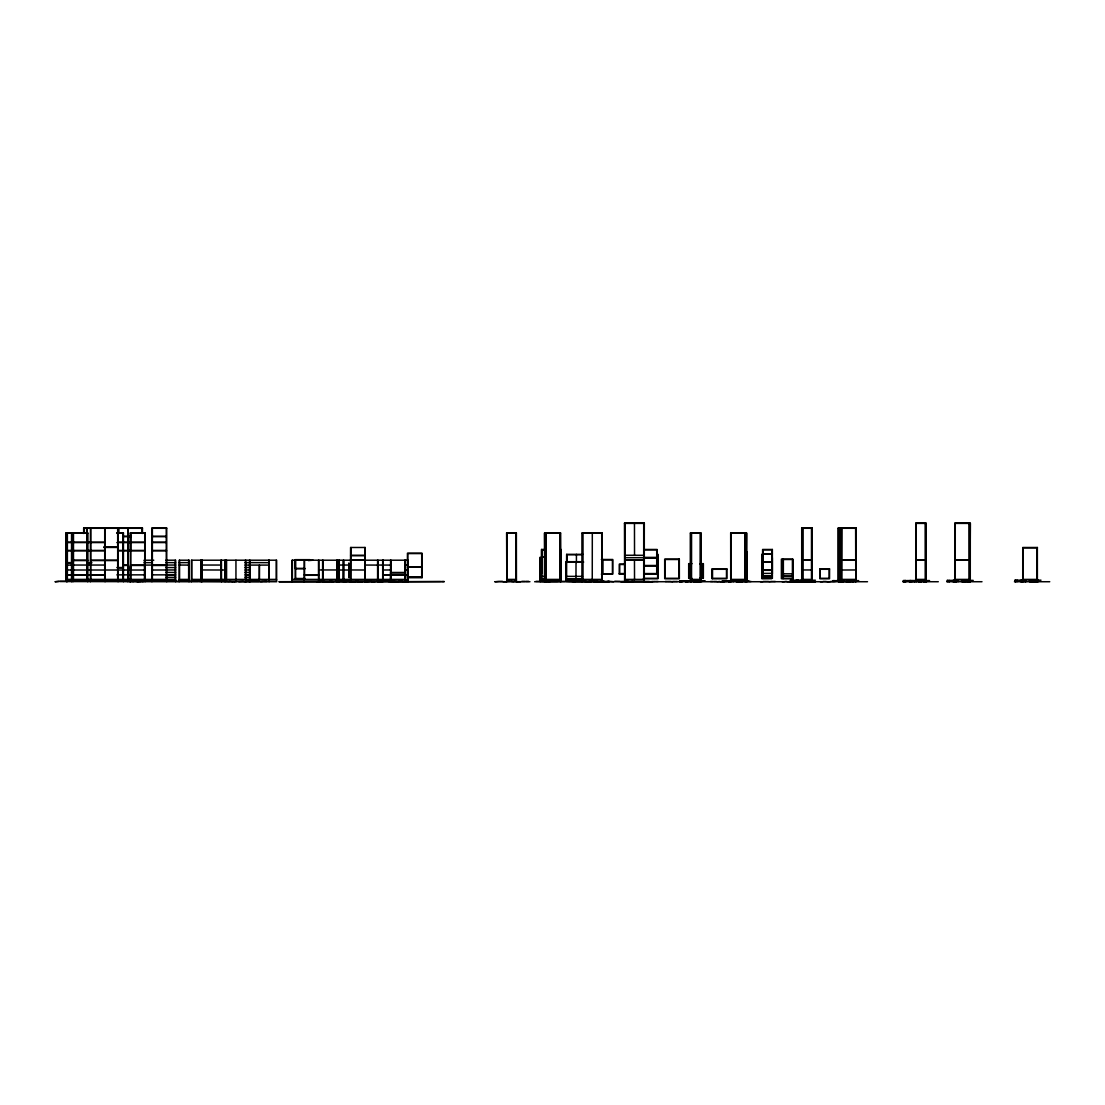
<?xml version="1.0" encoding="UTF-8"?>
<svg xmlns="http://www.w3.org/2000/svg" width="1105" height="1105" viewBox="0 0 1105 1105"><rect width="100%" height="100%" fill="white"/><g stroke="black" fill="none" stroke-linecap="round" stroke-linejoin="round"><path stroke-width="1.5" d="M644.049 573.923L657.088 573.923L657.061 557.721L624.726 557.693M762.63 573.923L762.63 557.721M772.354 573.923L772.354 557.721M624.505 523.397L644.298 523.397M915.879 523.397L926.018 523.397M954.858 523.397L969.527 523.397M970.356 523.397L969.997 579.407M83.649 527.914L118.042 527.914L118.069 581.727M856.14 527.928L838.336 527.928L838.336 581.727M83.649 528.287L118.042 528.287M118.387 528.287L142.462 528.287M151.993 528.287L166.675 528.287M801.719 528.287L812.189 528.287M838.336 528.287L856.14 528.287M116.909 532.817L123.429 532.817L123.429 581.727M560.677 581.727L560.484 532.817L544.572 532.817L544.475 581.727M65.899 533.176L66.259 579.407M66.714 533.176L71.88 533.176L71.88 579.407M73.123 533.176L87.792 533.176M116.909 533.176L123.429 533.176M130.431 533.176L145.1 533.176M506.615 533.176L516.394 533.176M544.572 533.176L544.972 579.407M545.801 533.176L560.484 533.176M582.155 533.176L602.073 533.176M690.501 533.176L700.929 533.176M730.681 533.176L745.35 533.176M746.538 533.176L746.165 579.407M123.401 536.284L131.26 536.284M152.366 536.284L166.303 536.284M123.401 536.643L131.26 536.643M152.366 536.643L166.303 536.643M67.364 542.196L72.005 542.196M73.483 542.196L104.713 542.196M118.415 542.196L123.069 542.196M123.401 542.196L144.727 542.196M152.366 542.196L166.303 542.196M67.364 542.569L72.005 542.569M73.483 542.569L104.713 542.569M116.909 542.569L144.727 542.569M152.366 542.569L166.303 542.569M103.732 547.072L117.683 547.072M103.732 547.445L118.014 547.445M1037.402 547.486L1022.733 547.486L1022.733 581.727M1022.733 547.859L1037.402 547.859M541.409 581.258L541.574 549.461L544.848 549.461M644.049 549.461L657.088 549.461L657.088 573.923M772.381 549.461L762.602 549.461L762.643 578.26M545.373 549.834L541.947 549.834L541.947 573.564M644.326 549.834L656.715 549.834L656.715 573.564L644.326 573.564M67.364 550.414L72.005 550.414M73.483 550.414L104.713 550.414M118.415 550.414L123.069 550.414M123.401 550.414L144.727 550.414M152.366 550.414L166.303 550.414M67.018 550.787L72.005 550.787M105.058 550.787L73.151 550.787L73.151 532.817M118.415 550.787L123.069 550.787M123.401 550.787L145.073 550.787M152.02 550.787L166.634 550.787M762.616 553.798L772.395 553.798M762.989 554.171L772.036 554.171M585.401 580.899L566.575 580.899L566.672 554.365L582.97 554.365M582.446 554.724L567.031 554.724L567.031 561.575M350.603 555.318L365.216 555.318M624.726 555.249L644.27 555.318M350.934 555.677L364.885 555.677M541.381 556.81L544.641 556.81M541.74 557.169L545.166 557.169M644.326 557.417L656.715 557.417M644.326 557.901L656.715 557.901M792.782 559.144L781.387 559.144L781.387 578.702L792.782 578.702L792.782 559.144L792.755 578.702M305.049 579.227L295.27 579.227L295.27 559.669L309.939 559.669M601.369 559.489L612.778 559.489L612.75 574.172L601.369 574.172M602.142 559.862L612.419 559.862L612.419 573.799L602.142 573.799M309.58 560.028L295.629 560.028L295.629 578.868L304.925 578.868M350.603 560.152L365.216 560.152M624.726 560.152L644.27 560.152M802.092 560.152L811.816 560.152M841.499 560.152L856.113 560.152M915.879 560.152L925.603 560.152M954.858 560.152L969.472 560.152M87.765 560.207L73.151 560.207L73.151 579.766M90.444 560.207L118.014 560.207M144.106 560.207L153.775 560.207M165.861 560.207L175.64 560.207L175.64 581.727M188.996 560.207L179.217 560.207L179.134 581.727M295.698 560.207L292.024 560.207L291.955 581.727M624.726 560.207L644.27 560.207M802.092 560.207L811.816 560.207M841.499 560.207L856.113 560.207M915.879 560.207L925.603 560.207M954.858 560.207L969.472 560.207M73.483 560.567L87.419 560.567M90.776 560.567L117.683 560.567M308.323 560.567L313.171 560.207M582.515 561.699L566.202 561.699L566.202 581.258L591.424 581.727M762.989 561.754L772.036 561.754M566.575 562.072L583.689 562.072M762.989 562.238L772.036 562.238M67.018 562.625L72.005 562.625M86.715 562.625L91.701 562.625M144.133 562.652L152.255 562.652M165.888 562.597L175.612 562.652M179.245 562.652L188.969 562.597M245.048 562.597L269.109 562.652M67.364 562.984L72.005 562.984M87.046 562.984L91.701 562.984M691.979 578.343L688.705 578.343L688.705 563.661L691.979 563.661M699.907 563.661L703.374 563.661L703.346 578.343L700.1 578.343M699.907 564.02L703.001 564.02M624.201 564.144L619.311 564.144L619.311 573.923M624.808 564.503L619.67 564.503L619.67 573.564L624.808 573.564M67.018 565.111L71.894 565.056M73.151 565.042L105.058 565.042M123.29 565.097L128.166 565.097M175.612 565.042L130.459 565.097L130.459 579.766M179.245 565.042L188.969 565.097M201.856 565.042L221.414 565.042M245.048 565.097L269.109 565.097M338.931 565.042L349.884 565.042M364.94 565.042L377.938 565.097M378.145 565.042L390.949 565.097M404.762 565.097L408.007 565.097M123.401 565.456L128.056 565.456M130.791 565.456L144.727 565.456M152.366 565.456L166.303 565.456M644.326 565.484L656.715 565.484M644.326 565.981L656.715 565.981M407.773 566.81L421.709 566.81M407.441 567.183L422.055 567.183M116.909 567.528L123.401 567.528M127.821 567.514L131.26 567.514M165.888 567.542L175.612 567.542M245.048 567.542L249.923 567.487M118.415 567.887L123.069 567.887M128.166 567.873L131.26 567.873M295.629 568.371L304.925 568.371M305.035 568.744L295.297 568.744L295.297 559.669M726.841 568.923L712.173 568.923L712.173 578.702L726.841 578.702L726.814 568.923L712.2 568.951L712.2 578.702M819.772 568.923L829.565 568.923L829.537 578.702L819.772 578.702L819.813 568.923L829.537 568.951M712.532 569.282L726.482 569.282M762.989 569.821L772.036 569.821M67.018 569.959L71.894 570.014M73.151 570.014L145.073 570.014M152.02 570.014L175.612 569.959M201.883 569.959L225.834 570.014M245.048 570.014L249.923 569.959M318.627 569.959L337.218 569.959M338.931 570.014L349.884 570.014M350.603 569.959L365.216 570.014M382.827 570.014L390.949 569.959M404.762 569.959L408.007 569.959M802.092 569.959L811.816 569.959M841.499 570.014L856.113 569.959M762.989 570.318L772.036 570.318M165.888 572.404L175.612 572.473M245.048 572.404L249.923 572.473M405.204 572.473L390.59 572.473L390.59 579.766M404.872 572.832L390.935 572.832L390.935 579.407M762.643 573.426L772.367 573.371M619.049 573.923L624.201 573.923M783.031 573.813L792.755 573.813M116.909 574.862L145.073 574.862M152.02 574.862L175.612 574.862L165.888 574.918M304.234 574.918L318.848 574.918M318.502 575.291L304.566 575.291L304.566 579.407M541.409 576.368L544.654 576.437M566.243 576.368L582.501 576.368M407.441 576.934L422.055 576.934M165.888 577.321L175.612 577.376M245.048 577.321L249.923 577.321M407.773 577.293L421.709 577.293L421.709 553.577L407.773 553.577L407.662 579.407L383.173 579.407L383.173 560.207M422.082 577.666L407.413 577.666L407.441 553.204L422.082 553.204L422.055 577.666M699.907 577.984L703.001 577.984L703.001 563.661M643.676 578.343L657.613 578.343L657.613 554.613M772.395 578.26L762.243 578.343L762.243 554.613M305.035 578.495L295.297 578.495L295.297 579.2M541.409 578.813L544.654 578.813M566.243 578.813L582.487 578.813M643.303 578.702L657.986 578.702L657.958 554.24M771.649 578.702L761.87 578.702L761.87 554.24M541.409 578.882L544.654 578.882M566.243 578.882L582.487 578.882M72.005 579.407L67.364 579.407L67.364 533.176M118.415 579.407L123.069 579.407L123.069 533.176M123.401 579.407L175.281 579.407L175.281 560.207M225.572 579.407L202.215 579.407L202.215 560.207M292.383 579.407L318.502 579.407L318.502 560.207M319.138 579.407L322.563 579.407M365.202 579.407L382.689 579.407L382.689 560.207M601.838 579.407L582.749 579.407L582.749 533.176M643.925 579.407L625.126 579.407L625.126 523.397M802.437 579.407L811.484 579.407L811.498 527.914M916.28 579.407L925.299 579.407L925.299 523.397M66.991 579.766L71.894 579.766M73.123 579.766L175.64 579.766M179.217 579.766L188.996 579.766M191.427 579.766L201.221 579.766M201.856 579.766L225.862 579.766M276.637 579.766L226.194 579.766L226.221 560.207L225.986 581.479M292.024 579.766L408.035 579.766M506.615 579.766L516.394 579.766M545.801 579.766L560.484 579.766L560.428 532.817M582.515 579.766L602.073 579.766M624.726 579.766L644.298 579.766M691.15 579.766L700.929 579.766M730.681 579.766L745.35 579.766L745.295 532.817L745.35 581.727M802.064 579.766L811.844 579.766M841.471 579.766L856.14 579.766M915.879 579.766L925.672 579.766M954.858 579.766L969.527 579.766M1022.733 579.766L1037.402 579.766M1014.804 580.18L1017.263 580.18M1017.898 580.18L1020.233 580.18M1038.645 580.18L1040.993 580.18M793.431 580.222L795.655 580.222M798.901 580.222L801.236 580.222M801.843 580.222L802.824 580.222M811.484 580.222L812.424 580.222L812.424 581.879L810.255 581.879L810.255 580.222M813.197 580.222L815.421 580.222M947.054 580.387L949.513 580.387M950.148 580.387L952.482 580.387M970.301 580.387L969.624 581.727M970.881 580.387L973.215 580.387M832.742 580.636L835.159 580.636M835.794 580.636L838.115 580.636M838.598 580.636L838.598 581.727L838.543 580.636L839.648 580.636L839.482 581.727L839.427 580.636M856.347 580.636L858.668 580.636M906.459 580.581L908.793 580.581M909.277 580.581L909.277 581.727L909.235 580.581L911.791 580.581L911.791 581.727L911.749 580.581M912.205 580.581L914.65 580.581M915.299 580.581L916.708 580.581M927.206 580.581L929.54 580.581M560.567 580.899L541.74 580.899L541.602 549.461M682.669 580.747L684.948 580.747M688.263 580.747L690.639 580.747M691.26 580.747L693.526 580.747M699.838 580.747L702.117 580.747M702.835 580.747L705.101 580.747M722.145 580.788L724.645 580.788M725.294 580.788L727.684 580.788M730.723 580.788L728.112 580.788L728.112 581.727M731.151 580.788L733.637 580.788M734.286 580.788L736.676 580.788M737.118 580.788L748.803 580.788M132.269 581.327L129.755 581.727M134.962 581.327L132.807 581.727M140.556 581.727L138.07 581.727M321.072 581.285L316.997 581.727M321.831 581.285L325.547 581.727M329.815 581.285L333.102 581.727M335.892 581.285L339.069 581.727M339.58 581.285L343.199 581.285M347.702 581.285L343.738 581.727M348.476 581.285L350.257 581.727M355.741 581.285L359.042 581.727M371.004 581.285L364.622 581.727M377.385 581.285L381.253 581.727M382.15 581.285L385.825 581.285M386.709 581.285L390.383 581.285M391.087 581.285L398.38 581.727M398.67 581.285L402.344 581.285M407.123 581.285L403.215 581.727M591.962 581.244L597.087 581.727M607.93 581.244L613.607 581.727M614.767 581.244L620.306 581.354M737.325 581.258L747.104 581.258L747.077 551.92M197.906 581.396L59.559 581.396L276.637 581.727L276.637 560.207L191.427 560.207L191.427 581.727M198.638 581.396L225.475 581.479M225.89 581.479L229.011 581.727M229.384 581.479L231.981 581.727M236.802 581.479L234.716 581.727M243.432 581.479L238.791 581.727M246.857 581.479L250.103 581.727M250.365 581.479L259.482 581.479M263.529 581.479L260.504 581.727M264.288 581.479L266.94 581.479M388.518 581.479L278.902 581.727L440.688 581.727M391.805 581.575L388.891 581.727M440.688 581.479L392.178 581.727M441.53 581.479L444.169 581.479M498.756 581.368L495.441 581.727M499.501 581.368L502.485 581.368M506.822 581.368L509.654 581.368M510.8 581.368L513.742 581.727M514.253 581.368L517.416 581.727M521.822 581.368L524.806 581.368M525.718 581.368L528.687 581.368M535.994 581.368L539.074 581.368M539.875 581.368L550.097 581.727M557.68 581.479L550.691 581.479M558.218 581.368L560.967 581.368L540.4 581.354L540.4 557.638M561.989 581.368L564.917 581.368M565.843 581.368L570.18 581.479M570.746 581.479L572.735 581.479M575.581 581.479L583.247 581.368M590.374 581.368L587.611 581.727M591.424 581.368L594.421 581.727M598.067 581.368L594.863 581.727M601.438 581.368L598.689 581.727M602.46 581.368L605.402 581.368M606.313 581.368L609.256 581.368M621.341 581.479L623.441 581.479M624.021 581.479L625.996 581.479M626.369 581.479L628.538 581.479M631.521 581.479L633.51 581.479M643.4 581.479L645.486 581.479M646.024 581.479L648.013 581.479M648.386 581.479L650.527 581.727M652.848 581.479L651.025 581.727M653.538 581.479L655.514 581.479M656.149 581.479L658.138 581.479M665.279 581.479L667.351 581.479M667.903 581.479L669.879 581.479M670.293 581.479L672.42 581.727M672.738 581.479L674.837 581.479M675.404 581.479L677.393 581.479M690.017 581.479L692.089 581.479M692.642 581.479L694.631 581.479M694.99 581.479L697.158 581.727M697.517 581.479L699.603 581.479M700.142 581.479L702.131 581.479M710.515 581.479L713.291 581.479M714.01 581.479L716.662 581.479M720.004 581.479L717.2 581.727M724.01 581.479L726.662 581.479M738.485 581.479L736.234 581.727M738.983 581.479L740.972 581.479M743.472 581.479L741.372 581.727M743.969 581.479L745.806 581.727M748.403 581.479L746.469 581.727M749.093 581.479L751.082 581.479M763.21 581.479L765.199 581.479M765.599 581.479L767.74 581.479M768.196 581.479L770.033 581.727M770.71 581.479L772.699 581.479M773.32 581.479L775.309 581.479M784.868 581.479L786.857 581.479M789.702 581.479L790.766 581.479M801.014 581.479L802.783 581.479M806.028 581.479L807.976 581.479M823.059 581.479L825.048 581.479M825.449 581.479L827.59 581.727M830.559 581.479L832.548 581.479M841.002 581.479L842.728 581.727M843.626 581.479L845.615 581.479M848.143 581.479L846.016 581.727M848.46 581.479L850.56 581.479M851.126 581.479L853.115 581.479M441.53 581.727L444.169 581.727M494.626 581.727L529.944 581.727M534.64 581.727L867.508 581.727M902.978 581.727L938.297 581.727M946.667 581.727L982 581.727M1014.431 581.727L1049.75 581.727M596.783 581.976L598.882 581.976M599.449 581.976L601.438 581.976M604.338 581.976L606.41 581.976M606.963 581.976L608.938 581.976M793.431 581.879L795.655 581.879M798.901 581.879L801.236 581.879M801.843 581.879L804.081 581.879M806.926 581.879L804.495 581.879L804.495 580.222M813.197 581.879L815.421 581.879M1038.078 581.727L1038.037 580.18L1036.601 580.18L1036.601 581.727M1037.871 580.18L1037.706 581.727L1037.678 580.18M1037.346 547.486L1037.388 581.727M1037.043 547.859L1037.043 579.407L1023.133 579.407L1023.133 547.859M1036.918 580.18L1036.918 581.727M1035.868 580.18L1035.868 581.727M1035.413 580.18L1035.413 581.727M1034.777 580.18L1034.777 581.727M1034.031 580.18L1034.1 581.727M1033.879 580.18L1033.879 581.727M1033.493 580.18L1033.479 581.727M1032.761 580.18L1032.761 581.727M1032.609 580.18L1032.609 581.727M1032.029 580.18L1032.029 581.727M1031.283 581.727L1031.338 580.18L1031.145 581.727M1030.979 580.18L1030.855 581.727M1030.716 580.18L1030.62 581.727M1030.413 580.18L1030.454 581.727M1030.205 580.18L1030.247 581.727M1029.556 580.18L1029.501 581.727M1025.758 580.18L1025.758 581.727M1025.647 580.18L1025.647 581.727M1024.211 580.18L1024.183 581.727M1023.189 581.727L1023.23 580.18L1020.661 580.18L1020.661 581.727M1022.498 580.18L1022.305 581.727M1022.153 580.18L1022.139 581.727M1022.014 580.18L1021.876 581.727M1021.738 581.727L1021.628 580.18L1021.365 581.727M1016.918 580.18L1016.918 581.727M970.273 581.727L970.301 523.024L954.858 523.024L954.858 581.727M970.093 581.727L970.01 580.387L969.941 581.727M969.472 523.024L969.527 581.727M969.168 523.397L969.168 579.407L955.259 579.407L955.259 523.397M968.836 580.387L968.836 581.727M968.091 580.387L968.091 581.727M967.649 580.387L967.649 581.727M966.999 580.387L966.944 581.727M966.764 580.387L966.764 581.727M965.245 580.387L965.245 581.727M965.121 580.387L965.121 581.727M964.803 580.387L964.803 581.727M964.72 580.387L964.72 581.727M964.306 580.387L964.306 581.727M963.574 581.727L963.574 580.387L963.38 581.727M963.215 580.387L963.242 581.727M962.952 580.387L963.09 581.727M962.648 580.387L962.648 581.727M962.441 580.387L962.496 581.727M961.792 580.387L961.751 581.727M957.897 580.387L958.007 581.727M955.48 581.727L955.438 580.387L952.911 580.387L952.966 581.727M954.748 580.387L954.692 581.727M954.554 580.387L954.389 581.727M954.264 580.387L954.264 581.727M953.988 580.387L954.126 581.727M953.822 580.387L953.864 581.727M953.656 580.387L953.615 581.727M947.593 580.387L947.62 581.727M926.625 581.727L926.584 580.581L925.161 580.581L925.161 581.727M926.418 580.581L926.335 581.727L926.225 580.581M925.935 581.727L926.018 523.024L915.879 523.024L915.879 581.727M925.603 523.024L925.672 581.727M925.479 580.581L925.479 581.727M924.415 580.581L924.415 581.727M923.96 580.581L923.96 581.727M923.31 580.581L923.31 581.727M923.076 580.581L923.269 581.727M921.446 580.581L921.57 581.727M921.114 580.581L921.114 581.727M920.589 580.581L920.617 581.727M919.885 580.581L919.843 581.727M919.761 580.581L919.705 581.727M919.526 580.581L919.553 581.727M919.18 580.581L919.277 581.727M919.125 580.581L918.973 581.727M918.808 580.581L918.752 581.727M918.062 580.581L918.117 581.727M916.238 523.024L916.238 581.727M914.318 580.581L914.318 581.727M914.208 580.581L914.208 581.727M912.744 580.581L912.771 581.727M910.865 580.581L910.865 581.727M910.727 580.581L910.7 581.727M910.575 581.727L910.437 580.581L910.34 581.727M910.133 581.727L909.981 580.581L909.926 581.727M905.879 581.727L905.851 580.581L903.227 580.581L903.227 581.727M905.672 580.581L905.589 581.727L905.478 580.581M905.202 580.581L905.202 581.727M904.733 580.581L904.733 581.727M904.415 580.581L904.415 581.727M903.669 580.581L903.669 581.727M856.113 527.928L856.14 581.727M855.629 527.914L855.781 579.407L841.83 579.407L841.83 528.287M855.546 580.636L855.491 581.727M855.311 580.636L855.311 581.727M853.806 580.636L853.806 581.727M853.695 580.636L853.695 581.727M853.364 580.636L853.364 581.727M853.281 580.636L853.281 581.727M852.452 580.636L852.494 581.727M852.259 580.636L852.259 581.727M850.643 580.636L850.767 581.727M850.311 580.636L850.311 581.727M850.242 580.636L850.242 581.727M849.828 580.636L849.8 581.727M849.054 580.636L848.985 581.727M848.916 580.636L848.764 581.727M848.626 580.636L848.488 581.727M848.391 580.636L848.239 581.727M848.184 580.636L848.115 581.727M847.977 580.636L847.977 581.727M847.342 580.636L847.369 581.727M847.3 580.636L847.245 581.727M843.474 580.636L843.585 581.727M842.024 580.636L842.051 581.727M841.499 527.928L841.347 581.727M840.96 527.914L841.071 581.727M840.712 528.287L840.712 579.407M840.311 527.914L840.311 581.727M840.021 580.636L840.159 581.727M839.883 580.636L839.745 581.727M839.234 580.636L839.234 581.727M838.695 528.287L838.695 579.407M838.364 527.928L838.364 579.766M834.841 580.636L834.841 581.727M833.308 580.636L833.28 581.727M830.076 581.727L827.811 581.727M822.562 581.727L820.311 581.727M812.203 581.879L812.189 527.928L801.719 527.914L801.719 581.727M811.816 527.928L811.844 581.727M809.454 580.222L809.454 581.879L807.327 581.879L807.327 580.222M807.824 580.222L807.824 581.879M807.714 580.222L807.714 581.879M806.926 580.222L806.899 581.879M806.236 580.222L806.18 581.879M805.89 580.222L805.89 581.879M805.352 580.222L805.2 581.879M805.158 580.222L805.158 581.879M802.783 528.287L802.783 579.407M802.437 527.928L802.437 579.766M802.41 527.928L802.41 581.727M802.092 527.928L802.064 581.727M801.747 527.914L801.747 579.766M800.918 580.222L800.821 581.879M797.63 580.222L797.686 581.879M797.465 580.222L797.465 581.879M797.23 580.222L797.23 581.879L796.94 580.222M796.788 580.222L796.733 581.879M792.23 580.222L792.23 581.879M791.788 580.222L791.788 581.879M791.484 580.222L791.484 581.879M790.779 580.222L790.779 581.879M789.384 581.727L787.216 581.727M784.343 581.727L782.119 581.727M783.362 559.503L783.362 578.343L792.409 578.343L792.409 559.503L781.76 559.503L781.76 578.343M783.003 559.144L783.031 578.702M772.354 549.461L772.367 578.26M762.685 581.727L760.461 581.727M746.731 552.279L746.731 561.326M746.731 562.1L746.731 580.899M746.538 581.727L746.538 532.817L730.681 532.817L730.723 581.727M746.372 532.817L746.483 579.766M744.977 533.176L744.977 579.407L731.068 579.407L731.068 532.817M742.408 580.788L742.477 581.727M742.229 580.788L742.284 581.727M740.557 580.788L740.682 581.727M740.226 580.788L740.143 581.727M739.687 580.788L739.715 581.727M738.927 580.788L738.969 581.727M738.775 580.788L738.844 581.727M738.61 580.788L738.458 581.727M738.251 580.788L738.251 581.727M738.03 580.788L738.181 581.727M737.878 580.788L737.905 581.727M737.159 580.788L737.242 581.727M733.306 580.788L733.306 581.727M731.731 580.788L731.703 581.727M729.935 580.788L729.977 581.727M729.783 580.788L729.783 581.727M729.618 580.788L729.493 581.727M729.355 580.788L729.259 581.727M729.203 581.727L729.038 580.788L728.83 581.727M726.482 568.923L726.482 578.343L712.532 578.343L712.532 568.923M724.3 580.788L724.189 581.727M723.333 581.727L720.35 581.727M722.725 580.788L722.587 581.727M700.929 581.727L700.929 532.817L690.501 532.817L690.473 581.727M700.57 533.176L700.57 579.407L691.55 579.407L691.55 533.176M700.335 532.817L700.28 581.727M699.009 581.727L699.051 580.747L696.841 580.747L696.91 581.727M698.83 580.747L698.83 581.727M697.241 580.747L697.352 581.727M696.233 581.479L696.44 580.747L693.954 580.747L693.954 581.727M695.722 580.747L695.625 581.727L695.377 580.747M695.266 580.747L695.266 581.727M695.031 580.747L695.031 581.727M694.824 580.747L694.879 581.727M694.672 580.747L694.631 581.727M693.995 580.747L693.995 581.727M691.178 532.817L691.15 581.727M690.943 533.176L690.943 579.407M690.556 532.817L690.556 581.727M690.211 580.747L690.211 581.727M689.064 563.661L689.064 577.984M688.733 563.661L688.733 578.343M688.788 580.747L688.816 581.727M687.849 581.727L687.821 580.747L685.362 580.747L685.418 581.727M687.103 580.747L687.144 581.727M686.965 580.747L686.965 581.727M686.799 580.747L686.799 581.727M686.398 580.747L686.454 581.727M686.288 580.747L686.246 581.727M686.095 580.747L686.039 581.727M682.116 581.727L682.089 580.747L679.534 580.747L679.534 581.727M681.909 580.747L681.84 581.727L681.757 580.747M681.454 580.747L681.454 581.727M681.081 580.747L681.025 581.727M680.694 580.747L680.694 581.727M679.962 580.747L679.962 581.727M652.848 581.727L620.72 581.727M644.298 581.727L644.298 523.024L624.505 523.024L624.684 581.727L624.726 523.024M644.27 523.024L644.187 581.727M644.035 523.024L644.035 579.766M643.704 523.397L643.704 579.407M634.463 523.024L634.532 555.249M634.463 560.207L634.532 579.766M630.996 581.727L628.773 581.727M603.496 581.244L603.358 581.976M603.261 581.244L603.192 581.976M602.971 559.489L602.971 574.172M602.073 581.727L602.045 532.817L582.155 532.817L582.155 581.727M601.714 532.817L601.852 581.976L603.979 581.976L603.938 581.244L601.382 581.727M600.526 581.727L597.998 581.727M592.308 532.817L592.252 579.766M586.99 581.727L583.689 581.244M582.515 532.817L582.515 581.727M576.423 554.365L576.423 562.514M576.023 561.699L575.967 581.258M575.263 581.727L573.094 581.727M566.699 554.365L566.699 562.514M566.243 561.699L566.243 581.258M561.147 549.461L560.967 581.727L560.774 549.834M560.111 533.176L560.111 579.407L546.202 579.407L546.202 533.176M545.801 532.817L545.801 581.727M540.027 557.265L540.069 581.727M520.759 581.727L518.038 581.727M516.436 581.727L516.366 532.817L506.615 532.817L506.822 581.727M515.994 533.176L515.994 579.407L507.002 579.407L507.002 533.176M506.256 581.727L503.024 581.727M408.035 581.727L408.035 560.207L304.207 560.207L304.22 581.727M405.245 560.207L405.024 581.479M404.872 560.207L404.872 579.407M390.935 560.207L390.935 572.473M390.562 560.207L390.562 581.727M382.8 560.207L382.8 581.727M377.965 560.207L377.965 581.727M377.592 560.207L377.592 579.407M374.857 581.727L371.791 581.727M365.12 581.727L365.244 547.486L350.575 547.486L350.437 581.479M364.885 547.486L364.885 579.407L339.276 579.407L339.276 560.207M362.274 581.727L359.553 581.727M355.078 581.727L350.907 581.727M350.934 547.486L350.934 579.407M349.194 577.307L348.821 562.998L348.849 577.666M343.724 560.207L343.724 579.407M343.393 579.766L343.393 560.207L343.268 581.727M338.931 560.207L338.848 581.727M337.218 560.207L337.26 581.727M336.887 560.207L336.887 579.407L322.95 579.407L322.95 560.207M328.903 581.727L326.086 581.727M322.605 560.207L322.605 581.727M318.875 560.207L318.875 581.727M304.566 560.207L304.566 574.918M292.383 560.207L292.383 579.766M276.264 560.207L276.264 579.407L226.566 579.407L226.566 560.207M269.137 560.207L269.137 581.727M268.764 560.207L268.764 579.407M249.937 560.207L249.937 579.407M249.564 560.207L249.564 581.727M246.249 581.727L244.067 581.727M245.738 560.207L245.766 581.727M245.393 560.207L245.393 579.407M235.945 560.207L235.945 579.766M234.384 581.727L232.423 581.727M225.365 560.207L225.365 579.407M224.992 560.207L224.992 581.727M221.414 560.207L221.511 581.727M221.055 560.207L221.055 579.407M201.856 560.207L201.994 581.727M201.221 560.207L201.179 581.727M200.848 560.207L200.848 579.407L191.8 579.407L191.8 560.207M188.969 560.207L188.996 581.727M188.637 560.207L188.637 579.407L179.576 579.407L179.576 560.207M166.731 581.727L166.675 527.914L151.993 527.914L151.924 581.727M166.303 528.287L166.303 579.407M152.366 528.287L152.366 579.407M145.114 581.727L145.1 532.817L130.431 532.817L130.321 581.727M144.727 533.176L144.727 579.407M144.479 560.207L144.479 579.407M143.167 581.727L141.095 581.396M142.462 533.439L142.435 527.914L118.387 527.914L118.387 533.439M142.103 528.287L142.103 533.397M137.752 581.727L135.556 581.479M130.791 533.176L130.791 579.407M130.459 532.817L130.459 550.787M128.166 528.287L128.166 579.407M127.793 527.914L127.849 581.727M118.76 528.287L118.76 533.397M117.683 528.287L117.683 579.407L73.483 579.407L73.483 533.176M105.086 527.914L105.072 581.727M104.713 528.287L104.713 579.407M90.776 528.287L90.776 579.407M90.444 527.914L90.444 581.727M87.682 581.727L87.765 532.817L65.899 532.817L65.748 581.368M87.419 533.176L87.419 579.407M87.046 528.287L87.046 579.407M86.715 532.817L86.715 527.914L86.687 533.439M84.008 528.287L84.008 533.397M83.676 527.914L83.649 533.439M73.123 532.817L72.944 581.727M71.549 532.817L71.521 581.727M67.018 532.817L66.991 581.727M66.742 532.817L66.839 581.727M772.022 549.834L762.961 549.834L762.989 577.887L772.036 577.887L772.022 549.834M679.354 559.144L664.685 559.144L664.713 578.702L679.354 578.702L679.326 559.144M678.995 559.503L665.058 559.503L665.058 578.343L678.995 578.343L678.995 559.503M829.192 569.282L820.145 569.282L820.145 578.343L829.192 578.343L829.192 569.282M71.894 574.862L67.018 574.862L71.894 574.918M105.058 574.862L73.151 574.862L105.058 574.918M249.923 574.862L245.048 574.862L249.923 574.918M408.007 574.862L382.827 574.862L408.007 574.918M772.367 575.816L762.643 575.816L772.367 575.871M792.755 576.258L783.031 576.258L792.755 576.313M792.879 580.222L790.351 580.222L790.351 581.879L792.879 581.879L792.851 580.222M798.514 580.222L796.07 580.222L796.07 581.879L798.514 581.879L798.514 580.222M58.91 581.396L55.25 581.727L58.91 581.396M1015.371 581.727L1015.371 580.18L1015.343 581.727M969.182 581.727L969.154 580.387L969.057 581.727M956.46 581.727L956.46 580.387L956.433 581.727M949.167 581.727L949.167 580.387L949.057 581.727M792.534 581.879L792.534 580.222L792.506 581.879M259.385 579.766L259.385 565.097L259.33 579.766"/></g></svg>
